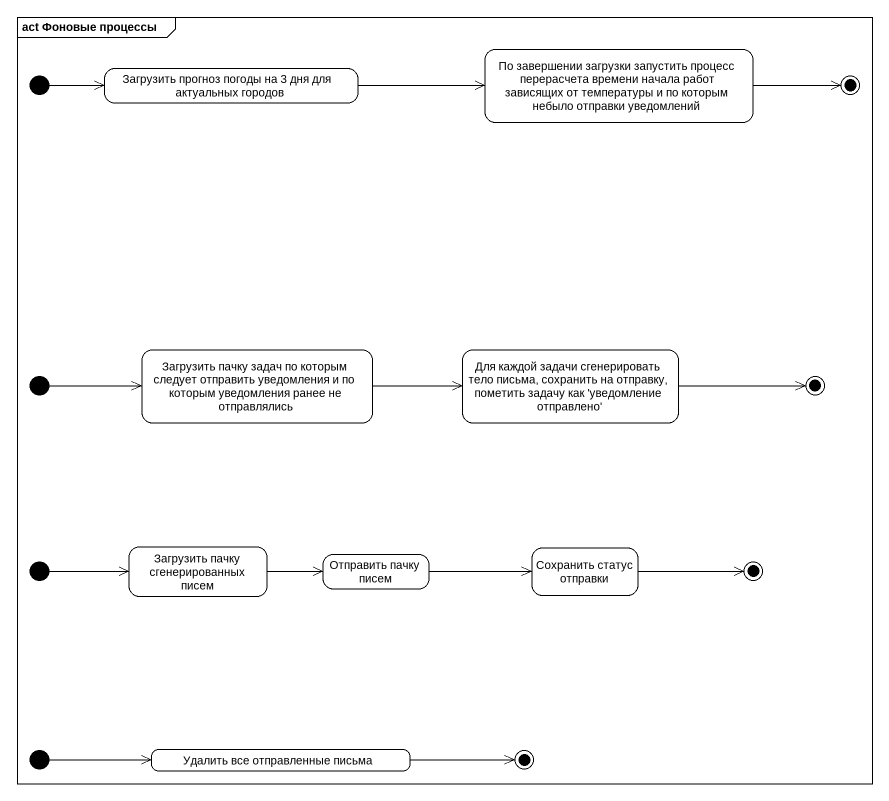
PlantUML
@startuml
mainframe act Фоновые процессы
hide empty description
state initial1 <<start>>
state "Загрузить прогноз погоды на 3 дня для актуальных городов" as Загрузить_прогноз_погоды_на
state "По завершении загрузки запустить процесс перерасчета времени начала работ зависящих от температуры и по которым небыло отправки уведомлений" as По_завершении_загрузки
state final1 <<end>>
state initial2 <<start>>
state "Загрузить пачку задач по которым следует отправить уведомления и по которым уведомления ранее не отправлялись" as Загрузить_пачку_задач_по
state "Для каждой задачи сгенерировать тело письма, сохранить на отправку, пометить задачу как 'уведомление отправлено'" as Для_каждой_задачи
state final2 <<end>>
state initial3 <<start>>
state "Загрузить пачку сгенерированных писем" as Загрузить_пачку
state "Отправить пачку писем" as Отправить_пачку_писем
state "Сохранить статус отправки" as Сохранить_статус_отправки
state final3 <<end>>
state initial4 <<start>>
state "Удалить все отправленные письма" as Удалить_все_отправленные
state final4 <<end>>
initial1 -right-> Загрузить_прогноз_погоды_на
Загрузить_прогноз_погоды_на -right-> По_завершении_загрузки
По_завершении_загрузки -right-> final1
initial2 -right-> Загрузить_пачку_задач_по
Загрузить_пачку_задач_по -right-> Для_каждой_задачи
Для_каждой_задачи -right-> final2
initial3 -right-> Загрузить_пачку
Загрузить_пачку -right-> Отправить_пачку_писем
Отправить_пачку_писем -right-> Сохранить_статус_отправки
Сохранить_статус_отправки -right-> final3
initial4 -right-> Удалить_все_отправленные
Удалить_все_отправленные -right-> final4
@enduml
